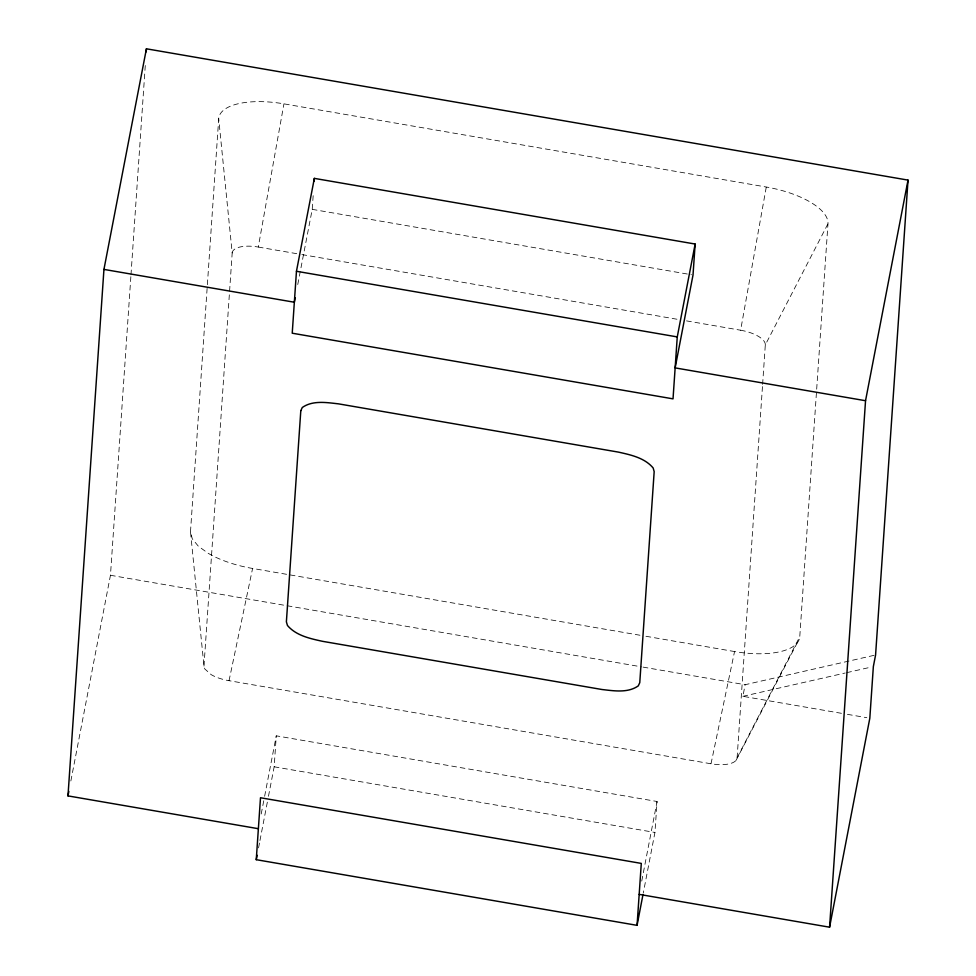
<?xml version="1.0" encoding="UTF-8"?>
<svg xmlns="http://www.w3.org/2000/svg" width="976" height="976" viewBox="0 0 976 976"><rect width="100%" height="100%" fill="white"/><g stroke="black" fill="none" stroke-linecap="round" stroke-linejoin="round"><path stroke-width="0.73" stroke-dasharray="4.88 3.66" d="M70.858 780.983L110.459 575.279L130.882 276.391M130.979 274.866L145.387 63.977M190.491 531.786L218.709 118.706A64.465 25.705 10.9 0 1 283.931 103.846L766.282 187.014A64.465 25.705 10.9 0 1 827.977 223.76L799.771 636.681L737.1 757.84A25.791 10.285 10.9 0 1 711.016 763.781L229.043 680.687A25.791 10.285 10.9 0 1 211.182 674.66L204.753 668.902L203.972 666.071L190.491 531.786L192.296 538.85L198.311 546.17L208.108 553.246A64.465 25.705 10.9 0 0 252.589 568.447L639.951 635.242M203.972 666.071L232.19 252.991L218.709 118.706M268.473 796.282L274.158 766.794L276.269 735.831L657.068 801.491L654.945 832.455L643.306 892.906M297.753 284.541L312.222 209.352L313.235 194.602M737.1 757.84L762.512 385.898M762.61 384.385L765.306 344.918L827.977 223.76M232.19 252.991A25.791 10.285 10.9 0 1 258.286 247.05L283.931 103.846M765.306 344.918A25.791 10.285 10.9 0 0 740.625 330.217L766.282 187.014M261.214 813.972L264.337 797.758M264.63 796.282L276.269 735.831M258.542 847.888L259.677 841.995M259.958 840.519L267.339 802.187M641.732 881.096L657.068 801.491M841.446 713.31L742.895 696.315L745.127 684.713L874.106 655.323M229.043 680.687L252.589 568.447M711.016 763.781L734.55 651.553A64.465 25.705 10.9 0 0 799.771 636.681M736.05 760.365L797.16 642.989M742.895 696.315L845.179 673.013M846.668 672.671L870.385 667.267M312.222 209.352L691.52 274.744M258.286 247.05L300.352 254.297M301.852 254.565L679.015 319.591M686.531 320.884L740.625 330.217M645.966 636.279L734.55 651.553M110.459 575.279L641.598 666.864M643.099 667.12L745.127 684.713M847.424 714.347L866.834 717.689M274.158 766.794L654.945 832.455"/><path stroke-width="1.46" d="M258.384 828.709L67.978 795.891L103.944 269.4L146.424 48.8L908.022 180.109L875.582 654.981L873.349 666.596L869.823 718.202L829.576 927.2L639.182 894.37M146.217 51.838L146.424 48.8M256.261 859.685L260.494 797.746L641.293 863.406L637.06 925.346L256.261 859.685L257.115 855.257M296.46 271.267L292.227 333.206L673.025 398.855L677.259 336.915L695.144 244.037L314.345 178.376L296.46 271.267L677.259 336.915M314.138 181.329L314.345 178.376M695.144 244.037L693.021 275L675.136 367.891L865.541 400.721L829.576 927.2M67.978 795.891L68.845 791.414M295.191 297.814L294.337 302.231L103.944 269.4M637.06 925.346L643.025 894.382M865.541 400.721L908.022 180.109M300.803 410.701L286.383 621.822L287.456 625.47C296.07 635.632 310.087 638.585 322.519 641.317L602.058 689.52C613.941 690.849 627.849 693.228 638.28 685.872L639.768 682.675L654.176 471.628L653.164 467.992C644.648 457.793 630.655 454.84 618.272 452.083L338.513 403.857C326.631 402.527 312.723 400.148 302.292 407.492L300.803 410.701"/></g></svg>
